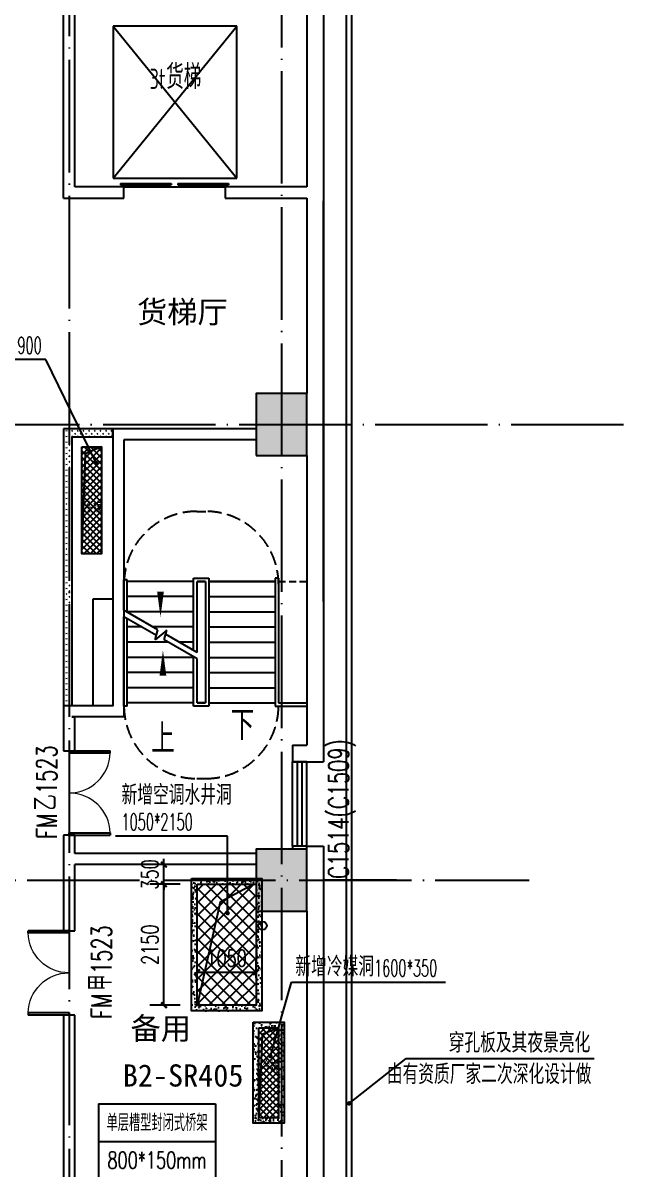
# Model space of a CAD drawing. Extents: x -18502 to 259858, y -468734 to 127958.
# Drawn here: x 72203 to 82913, y -293351 to -272973 of the extents above; entities that cross this region are included whole.
import ezdxf
from ezdxf.enums import TextEntityAlignment as Align

# ---------------------------------------------------------------- set-up
doc = ezdxf.new("R2010")
doc.units = 0
doc.header["$LTSCALE"] = 1000
for name, pattern in [('参照-弱电底图$0$( Hidden )', [0.375, 0.25, -0.125]), ('参照-弱电底图$0$DASH', [0.35, 0.25, -0.1]), ('参照-弱电底图$0$DOTE', [2.42, 2, -0.2, 0.02, -0.2])]:
    doc.linetypes.add(name, pattern=pattern)
doc.layers.get('0').update_dxf_attribs({"linetype": 'CONTINUOUS'})
doc.layers.get('Defpoints').update_dxf_attribs({"linetype": 'CONTINUOUS'})
for name, color, linetype in [('0桥架标注-走廊', 1, 'CONTINUOUS'), ('参照-弱电底图$0$$0$PUB_HATCH', 8, 'CONTINUOUS'), ('参照-弱电底图$0$$0$WALL-MOVE', 4, 'CONTINUOUS'), ('参照-弱电底图$0$-暖通提资', 4, 'CONTINUOUS'), ('参照-弱电底图$0$COLUMN', 2, 'CONTINUOUS'), ('参照-弱电底图$0$DIM_LEAD', 3, 'CONTINUOUS'), ('参照-弱电底图$0$DIM_SYMB', 3, 'CONTINUOUS'), ('参照-弱电底图$0$DOOR_FIRE', 4, 'CONTINUOUS'), ('参照-弱电底图$0$DOOR_FIRE_TEXT', 7, 'CONTINUOUS'), ('参照-弱电底图$0$DOTE', 14, '参照-弱电底图$0$DOTE'), ('参照-弱电底图$0$EVTR', 4, 'CONTINUOUS'), ('参照-弱电底图$0$PUB_DIM', 3, 'CONTINUOUS'), ('参照-弱电底图$0$PUB_HATCH', 8, 'CONTINUOUS'), ('参照-弱电底图$0$PUB_TEXT', 7, 'CONTINUOUS'), ('参照-弱电底图$0$RAIL', 163, 'CONTINUOUS'), ('参照-弱电底图$0$STAIR', 7, 'CONTINUOUS'), ('参照-弱电底图$0$VPIPE-雨水', 4, 'CONTINUOUS'), ('参照-弱电底图$0$WALL', 2, 'CONTINUOUS'), ('参照-弱电底图$0$WALL-MOVE', 4, 'CONTINUOUS'), ('参照-弱电底图$0$WINDOW', 4, 'CONTINUOUS'), ('参照-弱电底图$0$WINDOW_TEXT', 7, 'CONTINUOUS'), ('参照-弱电底图$0$图层1-地面平台', 33, 'CONTINUOUS'), ('参照-弱电底图$0$图层1-房间名称', 4, 'CONTINUOUS'), ('参照-弱电底图$0$图层1-房间编号', 51, 'CONTINUOUS'), ('参照-弱电底图$0$暖通井', 21, 'CONTINUOUS')]:
    doc.layers.add(name, color=color, linetype=linetype)
doc.styles.add('hzdf2', font='romans2.shx', dxfattribs={"width": 0.75, "height": 3.5, "bigfont": 'hzdf2.shx'})
doc.styles.add('STDTEXT', font='romans2.shx', dxfattribs={"bigfont": 'hzdf2.shx'})
doc.styles.add('参照-弱电底图$0$_TCH_DIM', font='SIMPLEX', dxfattribs={"width": 0.8, "bigfont": 'HZTXT.shx'})
doc.styles.add('参照-弱电底图$0$_TCH_DIM_T3', font='SIMPLEX', dxfattribs={"width": 0.705882, "bigfont": 'GBCBIG.shx'})
doc.styles.add('参照-弱电底图$0$_TCH_WINDOW', font='SIMPLEX', dxfattribs={"height": 3.5, "bigfont": 'GBCBIG.shx'})
doc.styles.add('参照-弱电底图$0$AUDIT_D_250910134057-0', font='simhei.ttf', dxfattribs={"width": 0.8})
doc.styles.add('参照-弱电底图$0$STANDARD', font='GBENOR', dxfattribs={"bigfont": 'GBCBIG'})
doc.dimstyles.new('参照-弱电底图$0$_TCH_ARCH&&100', dxfattribs={"dimtxt": 297.5, "dimasz": 100, "dimexe": 250, "dimexo": 300, "dimgap": 100, "dimtad": 1, "dimdec": 0, "dimzin": 0, "dimdsep": 46, "dimtxsty": '参照-弱电底图$0$_TCH_DIM_T3', "dimblk": '参照-弱电底图$0$_ArchTick', "dimcen": 0.09, "dimclrt": 7, "dimazin": 2, "dimtfac": 1, "dimtdec": 0, "dimtix": 1, "dimtmove": 2, "dimatfit": 3, "dimfxl": 1, "dimtolj": 1, "dimtzin": 0, "dimarcsym": 0})
pattern_1 = [(45, (1095025.52, 201318.12), (-50.0000013, 50.0000013), [16, -54.71068]), (135, (1095136.83, 201318.12), (-50.0000013, -50.0000013), [16, -54.71068])]

# ---------------------------------------------------------------- blocks, each defined once
blk = doc.blocks.new('*U9')
for p, q in [((-566.7, 800), (266.8, 800)), ((-566.7, 800), (-566.7, 0)), ((266.8, 800), (266.8, 0)), ((-566.7, 533.3), (266.8, 533.3)), ((-566.7, 266.7), (266.8, 266.7)), ((-566.7, 0), (266.8, 0))]:
    blk.add_line(p, q)
at = {"color": 7, "style": 'STDTEXT', "width": 0.75}
for tag, p in [('TRAYNO', (-466.7, 666.7)), ('TRAYSIZE', (-466.7, 400)), ('INSTALLELEVATION', (-466.7, 133.3))]:
    blk.add_attdef(tag, text='', height=200, dxfattribs=at).set_placement(p, align=Align.MIDDLE_LEFT)
blk = doc.blocks.new('参照-弱电底图$0$_ArchTick')
at = {"color": 0, "linetype": 'ByBlock', "const_width": 0.4}
blk.add_lwpolyline([(-0.5, -0.5), (0.5, 0.5)], dxfattribs=at)
blk = doc.blocks.new('*D74')
at = {"layer": 'Defpoints', "color": 0, "transparency": 16777216}
for p in [(-1020297, -284307), (-1019709, -284307), (-1019709, -286457)]:
    blk.add_point(p, dxfattribs=at)
at = {"layer": '参照-弱电底图$0$PUB_DIM', "color": 0, "lineweight": -2, "transparency": 16777216}
for p, q in [((-1020009, -284307), (-1020547, -284307)), ((-1020297, -286457), (-1020297, -284307)), ((-1020009, -286457), (-1020547, -286457))]:
    blk.add_line(p, q, dxfattribs=at)
at = {"layer": '参照-弱电底图$0$PUB_DIM', "color": 0, "lineweight": -2, "transparency": 16777216, "xscale": 100, "yscale": 100, "zscale": 100}
for p, rotation in [((-1020297, -284307), 90), ((-1020297, -286457), 270)]:
    blk.add_blockref('参照-弱电底图$0$_ArchTick', p, dxfattribs=dict(at, rotation=rotation))
at = {"layer": '参照-弱电底图$0$PUB_DIM', "color": 7, "transparency": 16777216, "insert": (-1020546, -285382), "char_height": 297.5, "attachment_point": 5, "rotation": 90, "style": '参照-弱电底图$0$_TCH_DIM_T3'}
blk.add_mtext('\\A1;2150', dxfattribs=at)
blk = doc.blocks.new('*D75')
at = {"layer": 'Defpoints', "color": 0, "transparency": 16777216}
for p in [(-1020297, -283957), (-1019709, -283957), (-1019709, -284307)]:
    blk.add_point(p, dxfattribs=at)
at = {"layer": '参照-弱电底图$0$PUB_DIM', "color": 0, "lineweight": -2, "transparency": 16777216}
for p, q in [((-1020297, -283957), (-1020297, -283857)), ((-1020009, -283957), (-1020547, -283957)), ((-1020297, -284307), (-1020297, -283957)), ((-1020009, -284307), (-1020547, -284307)), ((-1020297, -284307), (-1020297, -284407))]:
    blk.add_line(p, q, dxfattribs=at)
at = {"layer": '参照-弱电底图$0$PUB_DIM', "color": 0, "lineweight": -2, "transparency": 16777216, "xscale": 100, "yscale": 100, "zscale": 100}
for p, rotation in [((-1020297, -283957), 270), ((-1020297, -284307), 90)]:
    blk.add_blockref('参照-弱电底图$0$_ArchTick', p, dxfattribs=dict(at, rotation=rotation))
at = {"layer": '参照-弱电底图$0$PUB_DIM', "color": 7, "transparency": 16777216, "insert": (-1020546, -284132), "char_height": 297.5, "attachment_point": 5, "rotation": 90, "style": '参照-弱电底图$0$_TCH_DIM_T3'}
blk.add_mtext('\\A1;350', dxfattribs=at)
blk = doc.blocks.new('*D76')
at = {"layer": 'Defpoints', "color": 0, "transparency": 16777216}
for p in [(-1018659, -285871), (-1019709, -286273), (-1018659, -286273)]:
    blk.add_point(p, dxfattribs=at)
at = {"layer": '参照-弱电底图$0$PUB_DIM', "color": 0, "lineweight": -2, "transparency": 16777216}
for p, q in [((-1019709, -285973), (-1019709, -285621)), ((-1018659, -285973), (-1018659, -285621)), ((-1019709, -285871), (-1018659, -285871))]:
    blk.add_line(p, q, dxfattribs=at)
at = {"layer": '参照-弱电底图$0$PUB_DIM', "color": 0, "lineweight": -2, "transparency": 16777216, "xscale": 100, "yscale": 100, "zscale": 100, "rotation": 180}
blk.add_blockref('参照-弱电底图$0$_ArchTick', (-1019709, -285871), dxfattribs=at)
at = {"layer": '参照-弱电底图$0$PUB_DIM', "color": 0, "lineweight": -2, "transparency": 16777216, "xscale": 100, "yscale": 100, "zscale": 100}
blk.add_blockref('参照-弱电底图$0$_ArchTick', (-1018659, -285871), dxfattribs=at)
at = {"layer": '参照-弱电底图$0$PUB_DIM', "color": 7, "transparency": 16777216, "insert": (-1019184, -285622), "char_height": 297.5, "attachment_point": 5, "style": '参照-弱电底图$0$_TCH_DIM_T3'}
blk.add_mtext('\\A1;1050', dxfattribs=at)
blk = doc.blocks.new('参照-弱电底图$0$$TCHSYS$WIN2D')
at = {"color": 0}
for p, q in [((-0.5, 0.5), (0.5, 0.5)), ((-0.5, 0.5), (-0.5, -0.5)), ((0.5, 0.5), (0.5, -0.5)), ((0.5, 0.167), (-0.5, 0.167)), ((0.5, -0.167), (-0.5, -0.167)), ((-0.5, -0.5), (0.5, -0.5))]:
    blk.add_line(p, q, dxfattribs=at)
blk = doc.blocks.new('参照-弱电底图$0$$DORLIB2D$00000127')
at = {"color": 0}
for points in [[(-0.533, 0.795), (-0.533, 0.69)], [(-0.033, 0.795), (-0.533, 0.795)], [(-0.033, 0.795), (-0.033, 0.69)], [(0.533, 0.795), (0.033, 0.795)], [(0.033, 0.795), (0.033, 0.69)], [(0.533, 0.795), (0.533, 0.69)], [(-0.033, 0.69), (-0.533, 0.69)], [(0.533, 0.69), (0.033, 0.69)], [(0.5, 0.5), (-0.5, 0.5)]]:
    blk.add_lwpolyline(points, dxfattribs=at)
blk = doc.blocks.new('参照-弱电底图$0$$DorLib2D$00000002')
at = {"color": 0}
for p, q in [((-0.5, 0), (-0.5, 0.4875)), ((-0.475, 0.4875), (-0.5, 0.4875)), ((-0.475, 0), (-0.475, 0.4875)), ((0.475, 0), (0.475, 0.4875)), ((0.475, 0.4875), (0.5, 0.4875)), ((0.5, 0), (0.5, 0.4875)), ((-0.5, 0), (-0.475, 0)), ((0.5, 0), (0.475, 0))]:
    blk.add_line(p, q, dxfattribs=at)
at = {"color": 0, "lineweight": 13}
for centre, start, end in [((-0.4875, 0), 0, 88.53072), ((0.4875, 0), 91.46928, 180)]:
    blk.add_arc(centre, 0.4875, start, end, dxfattribs=at)
blk = doc.blocks.new('参照-弱电底图$0$_FZH')
at = {"color": 0}
blk.add_lwpolyline([(-0.5, -0.5), (0.5, -0.5), (0.5, 0.5), (-0.5, 0.5)], close=True, dxfattribs=at)
at = {"layer": '参照-弱电底图$0$PUB_HATCH', "color": 0}
blk.add_solid([(-0.5, -0.5), (0.5, -0.5), (-0.5, 0.5), (0.5, 0.5)], dxfattribs=at)
blk = doc.blocks.new('参照-弱电底图$0$xd1')
at = {"layer": '参照-弱电底图$0$暖通井'}
h = blk.add_hatch(dxfattribs=at)
h.set_pattern_fill('AR-CONC', color=0, scale=100)
h.set_pattern_definition([(50, (0, 0), (182.18467, -15.939086), [19.05, -209.55]), (355, (0, 0), (-35.242826, 191.056643), [15.24, -167.64]), (100.451, (15.18, -1.33), (146.942502, 175.116688), [16.19, -178.09]), (46.1842, (0, 50.8), (271.07904, -42.04233), [28.575, -314.325]), (96.6356, (22.6, 47.3), (237.404234, 247.425556), [24.285, -267.135]), (351.184, (0, 50.8), (237.404606, 247.42512), [22.86, -251.46]), (21, (25.4, 38.1), (151.61488, -102.265519), [19.05, -209.55]), (326, (25.4, 38.1), (61.80203, 184.187966), [15.24, -167.64]), (71.4514, (38.03, 29.58), (213.41649, 81.922858), [16.19, -178.09]), (37.5, (0, 0), (3.0886033, 84.555039), [0, -165.608, 0, -170.18, 0, -168.275]), (7.5, (0, 0), (66.8196625, 100.180575), [0, -97.028, 0, -161.798, 0, -64.135]), (327.5, (-56.64, 0), (135.590595, -5.728744), [0, -63.5, 0, -198.12, 0, -262.89]), (317.5, (-82.04, 0), (148.129181, 25.426491), [0, -82.55, 0, -131.572, 0, -186.69])])
h.paths.add_polyline_path([(-1019708.5, -284307.4), (-1018658.5, -284307.4), (-1018658.5, -286457.4), (-1019708.5, -286457.4)], flags=16)
h.paths.add_polyline_path([(-1019808.5, -284207.4), (-1018558.5, -284207.4), (-1018558.5, -286557.4), (-1019808.5, -286557.4)])
h = blk.add_hatch(dxfattribs=at)
h.set_pattern_fill('ANSI37', color=0, scale=100)
h.set_pattern_definition([(45, (0, 0), (-112.253202, 112.253202), []), (135, (0, 0), (-112.253202, -112.253202), [])])
h.paths.add_polyline_path([(-1019708.5, -284307.4), (-1018658.5, -284307.4), (-1018658.5, -286457.4), (-1019708.5, -286457.4)])
at = {"layer": '参照-弱电底图$0$DIM_LEAD', "color": 0}
for p, q in [((-1019164.9, -283452.7), (-1021156.7, -283452.7)), ((-1019164.9, -284820), (-1019164.9, -283452.7))]:
    blk.add_line(p, q, dxfattribs=at)
at = {"layer": '参照-弱电底图$0$DIM_LEAD', "color": 0, "const_width": 40}
blk.add_lwpolyline([(-1019164.9, -284840, 1), (-1019164.9, -284800, 1)], format="xyb", close=True, dxfattribs=at)
at = {"layer": '参照-弱电底图$0$暖通井', "color": 0}
for points in [[(-1019808.5, -284207.4), (-1018558.5, -284207.4), (-1018558.5, -286557.4), (-1019808.5, -286557.4)], [(-1019708.5, -284307.4), (-1018658.5, -284307.4), (-1018658.5, -286457.4), (-1019708.5, -286457.4)]]:
    blk.add_lwpolyline(points, close=True, dxfattribs=at)
blk.add_lwpolyline([(-1018701.1, -284307.4), (-1019297.1, -284622.8), (-1019708.5, -286457.4)], dxfattribs=at)
at = {"layer": '参照-弱电底图$0$PUB_TEXT', "color": 0, "style": '参照-弱电底图$0$_TCH_DIM'}
for s, height, width, p in [('新增空调水井洞', 350, 0.8, (-1021051.7, -282892.7)), ('1050*2150', 297.5, 0.564706, (-1021051.7, -283347.7))]:
    blk.add_text(s, height=height, dxfattribs=dict(at, width=width)).set_placement(p)
at = {"layer": '参照-弱电底图$0$PUB_DIM', "color": 0}
for p1, p2, distance, picture, middle in [((-1019708.5, -284307.4), (-1019708.5, -283957.4), 588.7, '*D75', (-1020546, -284132.4)), ((-1019708.5, -286457.4), (-1019708.5, -284307.4), 588.7, '*D74', (-1020546, -285382.4)), ((-1019708.5, -286273), (-1018658.5, -286273), 402.2, '*D76', (-1019183.5, -285622.1))]:
    dim = blk.add_aligned_dim(p1=p1, p2=p2, distance=distance, dimstyle='参照-弱电底图$0$_TCH_ARCH&&100', dxfattribs=at)
    dim.commit()
    dim.dimension.update_dxf_attribs({"geometry": picture, "text_midpoint": middle})

msp = doc.modelspace()

# ---------------------------------------------------------------- hatches: boundary and pattern name
at = {"layer": '参照-弱电底图$0$$0$PUB_HATCH'}
h = msp.add_hatch(dxfattribs=at)
h.set_pattern_fill('石膏板', color=8, scale=20, style=0)
h.set_pattern_definition(pattern_1)
h.paths.add_polyline_path([(73075, -280337.7), (72925, -280187.7), (72925, -285112.7), (73075, -285112.7)])
at = {"layer": '参照-弱电底图$0$-暖通提资'}
h = msp.add_hatch(dxfattribs=at)
h.set_pattern_fill('ANSI37', color=0, scale=50)
h.set_pattern_definition([(45, (1095008.53, 201303.95), (-56.126601, 56.126601), []), (135, (1095008.53, 201303.95), (-56.126601, -56.126601), [])])
h.paths.add_polyline_path([(58075, -272062.5), (61075, -272062.5), (61075, -272412.5), (58075, -272412.5)])
h.paths.add_polyline_path([(76399.6, -290837.5), (76749.6, -290837.5), (76749.6, -292437.5), (76399.6, -292437.5)])
h = msp.add_hatch(dxfattribs=at)
h.set_pattern_fill('ANSI37', color=0, scale=50)
h.set_pattern_definition([(45, (1094958.53, 201228.78), (-56.126601, 56.126601), []), (135, (1094958.53, 201228.78), (-56.126601, -56.126601), [])])
h.paths.add_polyline_path([(73250, -280512.7), (73600, -280512.7), (73600, -282412.7), (73250, -282412.7)])
h = msp.add_hatch(dxfattribs=at)
h.set_pattern_fill('AR-CONC', color=0, scale=100)
h.set_pattern_definition([(50, (1095008.53, 201303.78), (182.184669, -15.939086), [19.05, -209.55]), (355, (1095008.53, 201303.78), (-35.242826, 191.056643), [15.24, -167.64]), (100.451, (1095023.71, 201302.45), (146.942502, 175.116688), [16.19, -178.09]), (46.1842, (1095008.53, 201354.58), (271.07904, -42.04233), [28.575, -314.325]), (96.6356, (1095031.12, 201351.07), (237.404234, 247.425556), [24.285, -267.135]), (351.184, (1095008.53, 201354.58), (237.404606, 247.42512), [22.86, -251.46]), (21, (1095033.93, 201341.88), (151.61488, -102.265519), [19.05, -209.55]), (326, (1095033.93, 201341.88), (61.802028, 184.187966), [15.24, -167.64]), (71.4514, (1095046.56, 201333.35), (213.41649, 81.922858), [16.19, -178.09]), (37.5, (1095008.53, 201303.78), (3.0886033, 84.555039), [0, -165.608, 0, -170.18, 0, -168.275]), (7.5, (1095008.53, 201303.78), (66.8196625, 100.180575), [0, -97.028, 0, -161.798, 0, -64.135]), (327.5, (1094951.886, 201303.78), (135.590595, -5.728744), [0, -63.5, 0, -198.12, 0, -262.89]), (317.5, (1094926.49, 201303.78), (148.129181, 25.426491), [0, -82.55, 0, -131.572, 0, -186.69])])
h.paths.add_polyline_path([(76300, -290737.5), (76850, -290737.5), (76850, -292537.5), (76300, -292537.5)])
h.paths.add_polyline_path([(76400, -290837.5), (76750, -290837.5), (76750, -292437.5), (76400, -292437.5)], flags=16)
at = {"layer": '参照-弱电底图$0$PUB_HATCH'}
h = msp.add_hatch(dxfattribs=at)
h.set_pattern_fill('石膏板', color=8, scale=20, style=0)
h.set_pattern_definition(pattern_1)
h.paths.add_polyline_path([(73800, -280187.7), (72925, -280187.7), (73075, -280337.7), (73800, -280337.7)])

# ---------------------------------------------------------------- linework, layer by layer
at = {"color": 8}
msp.add_line((78850, -288212.7), (77550, -288212.7), dxfattribs=at)
msp.add_lwpolyline([(77549.9, -283262.7), (77550, -276137.7)], dxfattribs=at)
at = {"color": 8, "linetype": '参照-弱电底图$0$DASH'}
for points in [[(74000, -282952.7, -0.4142136), (75295, -281657.7), (75455, -281657.7, -0.4142136), (76750, -282952.7)], [(74000, -285112.7, 0.4142136), (75295, -286407.7), (75455, -286407.7, 0.4142136), (76750, -285112.7)]]:
    msp.add_lwpolyline(points, format="xyb", dxfattribs=at)
at = {"color": 8}
msp.add_lwpolyline([(73450, -283212.7), (73800, -283212.7), (73800, -285112.7), (73450, -285112.7)], close=True, dxfattribs=at)
at = {"layer": '参照-弱电底图$0$$0$WALL-MOVE', "color": 8}
for p, q in [((72925, -280187.7), (72925, -285112.7)), ((73075, -280337.7), (73075, -285112.7))]:
    msp.add_line(p, q, dxfattribs=at)
at = {"layer": '参照-弱电底图$0$-暖通提资', "color": 0}
for points in [[(73250, -280512.7), (73600, -280512.7), (73600, -282412.7), (73250, -282412.7)], [(76300, -290737.5), (76850, -290737.5), (76850, -292537.5), (76300, -292537.5)], [(76400, -290837.5), (76750, -290837.5), (76750, -292437.5), (76400, -292437.5)], [(76400, -290837.5), (76750, -290837.5), (76750, -292437.5), (76400, -292437.5)]]:
    msp.add_lwpolyline(points, close=True, dxfattribs=at)
for points in [[(73600, -280512.7), (73307.8, -280632.8), (73250, -282312.7)], [(76750, -290837.5), (76457.8, -290957.7), (76400, -292437.5)], [(76750, -290837.5), (76457.8, -290957.7), (76400, -292437.5)]]:
    msp.add_lwpolyline(points, dxfattribs=at)
at = {"layer": '参照-弱电底图$0$DIM_LEAD', "color": 0}
for p, q in [((72609.8, -278959.1), (69909.1, -278959.1)), ((73505, -280793.6), (72609.8, -278959.1)), ((76603.9, -291340.8), (76982.6, -290030.6)), ((76982.6, -290030.6), (79721.6, -290030.6))]:
    msp.add_line(p, q, dxfattribs=at)
at = {"layer": '参照-弱电底图$0$DIM_LEAD', "color": 8}
for p, q in [((78005.2, -292182.9), (79018, -291385.2)), ((79018, -291385.2), (82362.2, -291385.2))]:
    msp.add_line(p, q, dxfattribs=at)
at = {"layer": '参照-弱电底图$0$DIM_LEAD', "color": 0, "const_width": 40}
for points in [[(73503.9, -280820.1, 1), (73503.9, -280780.1, 1)], [(76598.3, -291360, 1), (76609.4, -291321.6, 1)]]:
    msp.add_lwpolyline(points, format="xyb", close=True, dxfattribs=at)
at = {"layer": '参照-弱电底图$0$DIM_LEAD', "color": 8, "const_width": 40}
msp.add_lwpolyline([(77989.5, -292195.3, 1), (78020.9, -292170.5, 1)], format="xyb", close=True, dxfattribs=at)
at = {"layer": '参照-弱电底图$0$DIM_SYMB', "color": 8}
for points in [[(76068.7, -285040, 0, 0, 0), (76068.7, -282432.2, 0, 0, 0), (74650, -282432.2, 0, 0, 0), (74650, -283535.7, 0, 120, 0), (74650, -283085.7, 0, 0, 0)], [(74693.6, -285278.9, 0, 0, 0), (74693.6, -284127.6, 0, 120, 0), (74693.6, -284577.6, 0, 0, 0)]]:
    msp.add_lwpolyline(points, format="xyseb", dxfattribs=at)
at = {"layer": '参照-弱电底图$0$DOTE', "color": 8}
for p, q in [((73025, -247009.7), (73025, -308531.8)), ((76800, -247209.7), (76800, -308731.8)), ((-8652.4, -280112.7), (85036.6, -280112.7)), ((-5163.1, -288212.7), (81207.9, -288212.7))]:
    msp.add_line(p, q, dxfattribs=at)
at = {"layer": '参照-弱电底图$0$EVTR', "color": 8}
for p, q in [((73808.4, -273032.9), (73808.4, -275733)), ((76008.4, -273032.9), (73808.4, -273032.9)), ((73808.4, -273032.9), (76008.4, -275733)), ((73808.4, -275733), (76008.4, -273032.9)), ((76008.4, -275733), (76008.4, -273032.9)), ((73808.4, -275733), (76008.4, -275733))]:
    msp.add_line(p, q, dxfattribs=at)
at = {"layer": '参照-弱电底图$0$RAIL', "color": 8}
for points in [[(77550, -266012.7), (78050, -266012.7), (78050, -279512.7)], [(77550, -266112.7), (77950, -266112.7), (77950, -279512.7)], [(78050, -279512.7), (78050, -305662.7), (59700, -305662.7), (59700, -305162.7)], [(77950, -279512.7), (77950, -305562.7), (59800, -305562.7), (59800, -305162.7)]]:
    msp.add_lwpolyline(points, dxfattribs=at)
at = {"layer": '参照-弱电底图$0$STAIR', "color": 8}
for p, q in [((75240, -284130.6), (75240, -282842.7)), ((75240, -282842.7), (75510, -282842.7)), ((75510, -282842.7), (75510, -285122.7)), ((76690, -282842.7), (76690, -285122.7)), ((76750, -282842.7), (76690, -282842.7)), ((76750, -282842.7), (76750, -285062.7)), ((76750, -282842.7), (76750, -282902.7)), ((74000, -283414.6), (74000, -282872.7)), ((74060, -282872.7), (74000, -282872.7)), ((74000, -282902.7), (74000, -282872.7)), ((74000, -283414.6), (74000, -282902.7)), ((74060, -283449.3), (74060, -282872.7)), ((75240, -282902.7), (74060, -282902.7)), ((75240, -282902.7), (74060, -282902.7)), ((75300, -284165.2), (75300, -282902.7)), ((75300, -284165.2), (75300, -282902.7)), ((75300, -282902.7), (75450, -282902.7)), ((75450, -282902.7), (75300, -282902.7)), ((75450, -282902.7), (75450, -285062.7)), ((75450, -282902.7), (75450, -285062.7)), ((75510, -282902.7), (76690, -282902.7)), ((76690, -282902.7), (75510, -282902.7)), ((76750, -282902.7), (76750, -285062.7)), ((75240, -283172.7), (74060, -283172.7)), ((75510, -283172.7), (76690, -283172.7)), ((74602.9, -283762.7), (74000, -283414.6)), ((75240, -283442.7), (74060, -283442.7)), ((75510, -283442.7), (76690, -283442.7)), ((74000, -285062.7), (74000, -283530.1)), ((74576.1, -283862.7), (74000, -283530.1)), ((74000, -285122.7), (74000, -283530.1)), ((74060, -285122.7), (74060, -283564.8)), ((74316.2, -283712.7), (74060, -283712.7)), ((75240, -283712.7), (74516.2, -283712.7)), ((74554.5, -283943.1), (74602.9, -283762.7)), ((74760.6, -283770.2), (74554.5, -283943.1)), ((74714.4, -283942.6), (74760.6, -283770.2)), ((75300, -284165.2), (74741.2, -283842.6)), ((75510, -283712.7), (76690, -283712.7)), ((74783.8, -283982.7), (74060, -283982.7)), ((75300, -284280.7), (74714.4, -283942.6)), ((75240, -283982.7), (74983.8, -283982.7)), ((75510, -283982.7), (76690, -283982.7)), ((75240, -284252.7), (74060, -284252.7)), ((75240, -285122.7), (75240, -284246)), ((75510, -284252.7), (76690, -284252.7)), ((75300, -285062.7), (75300, -284280.7)), ((75300, -285062.7), (75300, -284280.7)), ((75240, -284522.7), (74060, -284522.7)), ((75510, -284522.7), (76690, -284522.7)), ((75240, -284792.7), (74060, -284792.7)), ((75510, -284792.7), (76690, -284792.7)), ((75240, -285062.7), (74060, -285062.7)), ((75450, -285062.7), (75300, -285062.7)), ((75300, -285062.7), (75450, -285062.7)), ((75510, -285062.7), (76690, -285062.7)), ((76750, -285062.7), (77250, -285062.7)), ((74060, -285122.7), (74000, -285122.7)), ((75510, -285122.7), (75240, -285122.7)), ((76690, -285122.7), (77250, -285122.7))]:
    msp.add_line(p, q, dxfattribs=at)
at = {"layer": '参照-弱电底图$0$STAIR', "color": 8, "linetype": '参照-弱电底图$0$( Hidden )', "ltscale": 0.5}
msp.add_line((76750, -282902.7), (77250, -282902.7), dxfattribs=at)
at = {"layer": '参照-弱电底图$0$VPIPE-雨水', "color": 0}
msp.add_circle((76463.7, -289023.3), 75, dxfattribs=at)
at = {"layer": '参照-弱电底图$0$WALL', "color": 8}
for p, q in [((77550, -271987.7), (77550, -275987.7)), ((72925, -276087.7), (72925, -272212.7)), ((73125, -275887.7), (73125, -272412.7)), ((77250, -272412.7), (77250, -275887.7)), ((73999.5, -275887.7), (73125, -275887.7)), ((73999.5, -276087.7), (73999.5, -275887.7)), ((77250, -275887.7), (75799.5, -275887.7)), ((75799.5, -275887.7), (75799.5, -276087.7)), ((72925, -276087.7), (73999.5, -276087.7)), ((75799.5, -276087.7), (77250, -276087.7)), ((77250, -276087.7), (77250, -279562.7)), ((77550, -275987.7), (77550, -280087.7)), ((76350, -280187.7), (73800, -280187.7)), ((73800, -280187.7), (73800, -285112.7)), ((77550, -280062.7), (77550, -286112.7)), ((76350, -280387.7), (74000, -280387.7)), ((74000, -280387.7), (74000, -285312.7)), ((77250, -280662.7), (77250, -285812.7)), ((72925, -285112.7), (72925, -285912.8)), ((73075, -285112.7), (72925, -285112.7)), ((73800, -285112.7), (73075, -285112.7)), ((74000, -285312.7), (73075, -285312.7)), ((73075, -285312.7), (73125, -285312.7)), ((73125, -285912.8), (73125, -285312.7)), ((77000, -285812.7), (77250, -285812.7)), ((77000, -285812.7), (77000, -286112.7)), ((72925, -285912.8), (73125, -285912.8)), ((77000, -286112.7), (77250, -286112.7)), ((77250, -286112.7), (77550, -286112.7)), ((73125, -287412.8), (72925, -287412.8)), ((72925, -287412.8), (72925, -287837.7)), ((73125, -287737.7), (73125, -287412.8)), ((76350, -287737.7), (73125, -287737.7)), ((77250, -287612.7), (77000, -287612.7)), ((77000, -287612.7), (77000, -287662.7)), ((77250, -287612.7), (77550, -287612.7)), ((77250, -287662.7), (77250, -287612.7)), ((77550, -287612.7), (77550, -288212.7)), ((72925, -287837.7), (72925, -289112.2)), ((76350, -287937.7), (73125, -287937.7)), ((73125, -289112.2), (73125, -287937.7)), ((77550, -288212.7), (77550, -293862.7)), ((77250, -288762.7), (77250, -293762.7)), ((72925, -289112.2), (73125, -289112.2)), ((73125, -290612.2), (72925, -290612.2)), ((72925, -290612.2), (72925, -293862.7)), ((73125, -293762.7), (73125, -290612.2))]:
    msp.add_line(p, q, dxfattribs=at)
at = {"layer": '参照-弱电底图$0$WALL-MOVE', "color": 8}
for p, q in [((73800, -280187.7), (72925, -280187.7)), ((73800, -280337.7), (73800, -280187.7)), ((73800, -280337.7), (73075, -280337.7))]:
    msp.add_line(p, q, dxfattribs=at)
at = {"layer": '参照-弱电底图$0$图层1-地面平台', "color": 0}
msp.add_lwpolyline([(73250, -280512.7), (73600, -280512.7), (73600, -282412.7), (73250, -282412.7)], close=True, dxfattribs=at)
msp.add_lwpolyline([(73250, -280512.7), (73600, -280512.7), (73600, -282412.7), (73250, -282412.7)], close=True, dxfattribs=at)

# ---------------------------------------------------------------- block references
at = {"color": 8}
msp.add_blockref('参照-弱电底图$0$xd1', (1095008.5, -3980.2), dxfattribs=at)
at = {"layer": '0桥架标注-走廊'}
ref = msp.add_blockref('*U9', (74963.3, -294193), dxfattribs=dict(at, xscale=2.5, yscale=2.5, zscale=2.5))
ref.add_attrib('TRAYNO', '单层槽型封闭式桥架', dxfattribs={"layer": '0', "color": 7, "height": 300, "style": 'hzdf2', "width": 0.7}).set_placement((74588.4, -292526.4), align=Align.MIDDLE_CENTER)
ref.add_attrib('TRAYSIZE', '800*150mm', dxfattribs={"layer": '0', "color": 7, "height": 300, "style": 'hzdf2', "width": 0.7}).set_placement((74588.4, -293193), align=Align.MIDDLE_CENTER)
ref.add_attrib('INSTALLELEVATION', '+FL 3600mm', dxfattribs={"layer": '0', "color": 7, "height": 300, "style": 'hzdf2', "width": 0.7}).set_placement((74588.4, -293859.7), align=Align.MIDDLE_CENTER)
at = {"layer": '参照-弱电底图$0$COLUMN', "color": 8}
for p, xscale, yscale, zscale in [((76800, -280112.7), 899.9999967184848, 1100.000000026892, 1100.000000026892), ((76800, -288212.7), 899.9999999712454, 1100.000000056112, 1100.000000056112)]:
    msp.add_blockref('参照-弱电底图$0$_FZH', p, dxfattribs=dict(at, xscale=xscale, yscale=yscale, zscale=zscale))
at = {"layer": '参照-弱电底图$0$DOOR_FIRE', "color": 8, "xscale": 1500, "zscale": 200}
for p, yscale, rotation in [((73025, -286662.8), 1500, 269.9999999969127), ((73025, -289862.2), -1500, 269.9999999969124)]:
    msp.add_blockref('参照-弱电底图$0$$DorLib2D$00000002', p, dxfattribs=dict(at, yscale=yscale, rotation=rotation))
at = {"layer": '参照-弱电底图$0$WINDOW', "color": 8, "xscale": 1800, "yscale": -200, "zscale": 1800, "rotation": 180}
msp.add_blockref('参照-弱电底图$0$$DORLIB2D$00000127', (74899.5, -275987.7), dxfattribs=at)
at = {"layer": '参照-弱电底图$0$WINDOW', "color": 8}
ref = msp.add_blockref('参照-弱电底图$0$$TCHSYS$WIN2D', (77125, -286862.7), dxfattribs=dict(at, xscale=-1500, yscale=250, zscale=-1500, rotation=270))
ref.add_attrib('A', 'C1514(C1509)', (77996.5, -288189.5), dxfattribs={"layer": '参照-弱电底图$0$WINDOW_TEXT', "height": 357, "rotation": 90, "style": '参照-弱电底图$0$_TCH_WINDOW', "width": 0.705882})

# ---------------------------------------------------------------- texts
at = {"layer": '参照-弱电底图$0$-暖通提资', "color": 0, "style": '参照-弱电底图$0$STANDARD'}
for p in [(73278.3, -281685), (76431.9, -291619.1), (76431.9, -291619.1), (76431.9, -291619.2)]:
    msp.add_text('冷媒', height=200, rotation=1080, dxfattribs=at).set_placement(p)
at = {"layer": '参照-弱电底图$0$DOOR_FIRE_TEXT', "color": 8, "style": '参照-弱电底图$0$_TCH_WINDOW', "width": 0.705882}
for s, p in [('1523', (72805, -286683.3)), ('FM', (72805, -287482.2)), ('1523', (73779.8, -289882.8)), ('FM', (73779.8, -290681.7))]:
    msp.add_text(s, height=357, rotation=90, dxfattribs=at).set_placement(p)
at = {"layer": '参照-弱电底图$0$DOOR_FIRE_TEXT', "color": 8, "style": '参照-弱电底图$0$_TCH_WINDOW'}
for s, p in [('乙', (72805, -286978.2)), ('甲', (73779.8, -290177.7))]:
    msp.add_text(s, height=405.1, rotation=90, dxfattribs=at).set_placement(p)
at = {"layer": '参照-弱电底图$0$PUB_TEXT', "color": 8, "style": '参照-弱电底图$0$STANDARD'}
msp.add_text('货梯', height=434.04, dxfattribs=at).set_placement((74751.3, -274147.5))
at = {"layer": '参照-弱电底图$0$PUB_TEXT', "color": 8}
for s, height, style, width, p in [('3t', 360, '参照-弱电底图$0$STANDARD', 0.75, (74458.8, -274147.5)), ('下', 525, '参照-弱电底图$0$_TCH_DIM', 0.8, (75898.4, -285722.5)), ('上', 525, '参照-弱电底图$0$_TCH_DIM', 0.8, (74483.6, -285961.4)), ('穿孔板及其夜景亮化', 350, '参照-弱电底图$0$_TCH_DIM', 0.8, (79774.7, -291280.2)), ('由有资质厂家二次深化设计做', 350, '参照-弱电底图$0$_TCH_DIM', 0.8, (78674.6, -291840.2))]:
    msp.add_text(s, height=height, dxfattribs=dict(at, style=style, width=width)).set_placement(p)
at = {"layer": '参照-弱电底图$0$PUB_TEXT', "color": 0, "style": '参照-弱电底图$0$_TCH_DIM'}
for s, height, width, p in [('350*1900', 297.5, 0.564706, (71414.1, -278854.1)), ('新增冷媒洞', 350, 0.8, (77048.6, -289925.6)), ('1600*350', 297.5, 0.564706, (78448.6, -289925.6))]:
    msp.add_text(s, height=height, dxfattribs=dict(at, width=width)).set_placement(p)
at = {"layer": '参照-弱电底图$0$图层1-房间名称', "color": 8, "style": '参照-弱电底图$0$AUDIT_D_250910134057-0'}
for s, p in [('货梯厅', (74232.3, -278309.3)), ('备用', (74116.9, -291046.5))]:
    msp.add_text(s, height=394.3, dxfattribs=at).set_placement(p)
at = {"layer": '参照-弱电底图$0$图层1-房间编号', "color": 8, "style": '参照-弱电底图$0$AUDIT_D_250910134057-0'}
msp.add_text('B2-SR405', height=394.3, dxfattribs=at).set_placement((73978.9, -291884))

doc.saveas('drawing.dxf')
